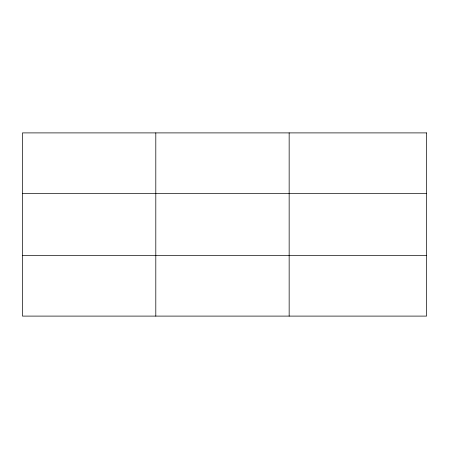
<?xml version="1.0" encoding="UTF-8"?>
<svg xmlns="http://www.w3.org/2000/svg" width="449" height="449" viewBox="0 0 449 449"><rect width="100%" height="100%" fill="white"/><g stroke="black" fill="none" stroke-linecap="round" stroke-linejoin="round"><path stroke-width="0.67" d="M155.803 316.102L155.803 132.898M289.156 316.102L289.156 132.898M22.45 193.356L426.55 193.356M22.45 255.644L426.55 255.644M426.55 132.898L426.55 316.102L22.45 316.102L22.45 132.898L426.55 132.898"/></g></svg>
